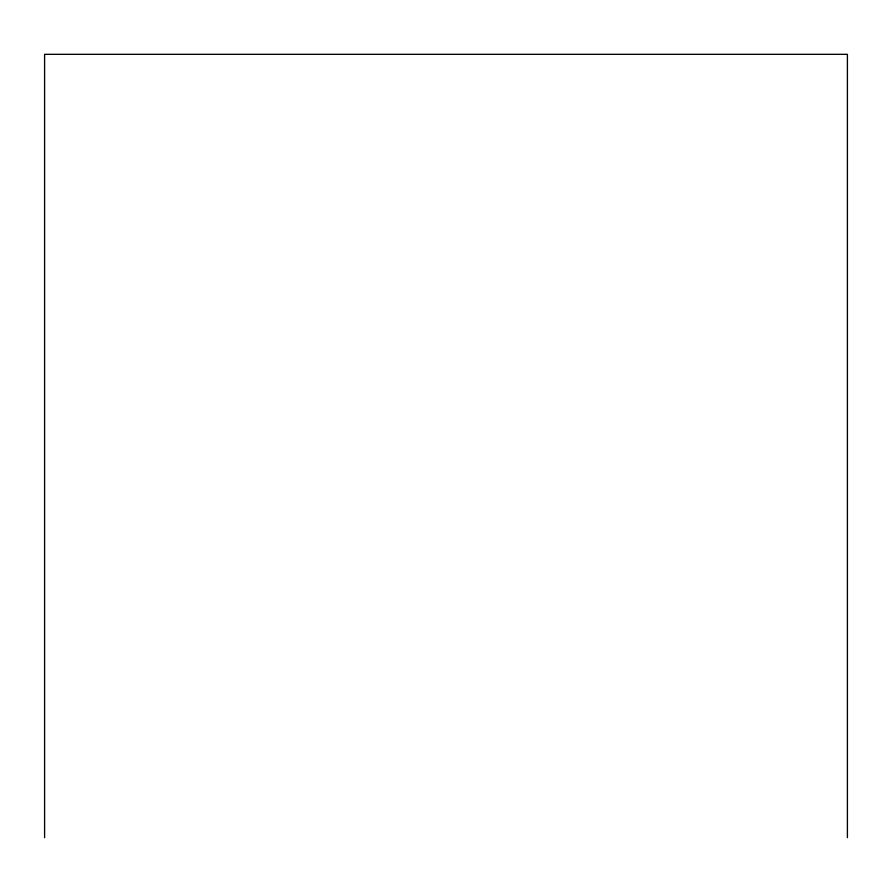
<?xml version="1.0" encoding="UTF-8"?>
<svg xmlns="http://www.w3.org/2000/svg" width="892" height="892" viewBox="0 0 892 892"><rect width="100%" height="100%" fill="white"/><g stroke="black" fill="none" stroke-linecap="round" stroke-linejoin="round"><path stroke-width="1.34" d="M847.4 837.677L847.4 54.323L44.6 54.323L44.6 837.677"/></g></svg>
